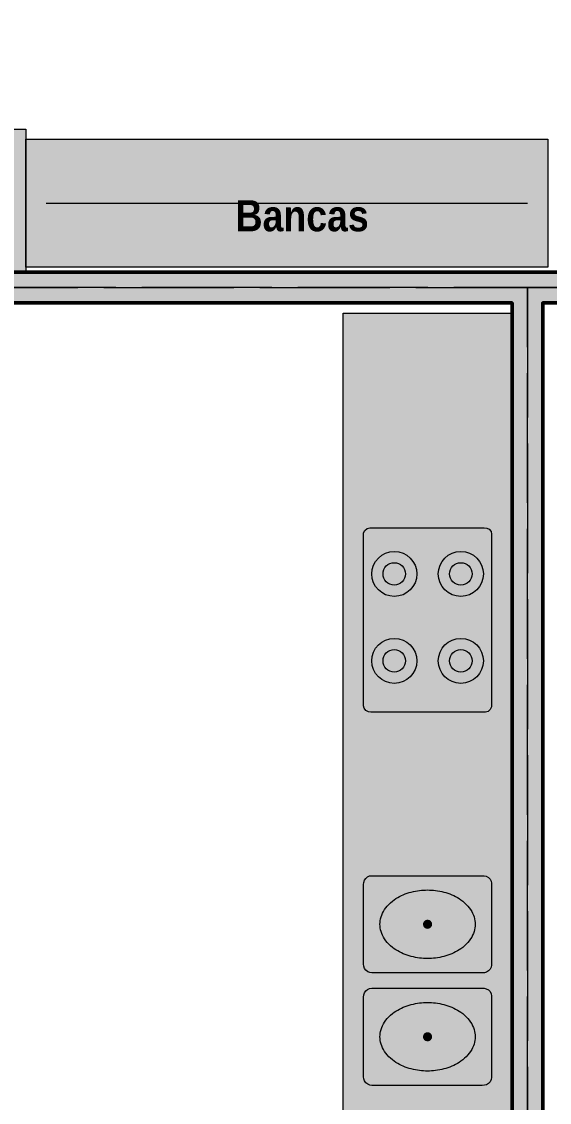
# Model space of a CAD drawing. Header units: metres. Extents: x 0 to 115, y 0 to 64.
# Drawn here: x 33.46 to 38.61, y 6.48 to 17.05 of the extents above; entities that cross this region are included whole.
import ezdxf

# ---------------------------------------------------------------- set-up
doc = ezdxf.new("R2010")
doc.units = ezdxf.units.M
doc.linetypes.add('DASHED', pattern=[1.524, 1.27, -0.254])
doc.layers.add('A-AREA', color=8, linetype='DASHED', lineweight=13, plot=False)
for name, color, linetype, lineweight in [('A-MOBILIARIO', 9, 'Continuous', 18), ('A-MOBILIARIO-RELLENO', 9, 'Continuous', 0), ('A-MURO', 7, 'Continuous', 50), ('G-TEXTO', 7, 'Continuous', 18)]:
    doc.layers.add(name, color=color, linetype=linetype, lineweight=lineweight)
doc.layers.add('A-MURO-RELLENO', color=8, linetype='Continuous', lineweight=0, true_color=0x8d949b)
doc.styles.add('PLANO_N', font='arialbd.ttf')

msp = doc.modelspace()

# ---------------------------------------------------------------- hatches: boundary and pattern name
at = {"layer": 'A-MOBILIARIO-RELLENO', "true_color": 0xdfe5ea}
h = msp.add_hatch(color=7, dxfattribs=at)
h.dxf.hatch_style = 1
h.paths.add_polyline_path([(31.8, 16), (33.5, 16), (33.5, 14.6), (31.8, 14.6)])
at = {"layer": 'A-MOBILIARIO-RELLENO', "true_color": 0xf3efe8}
h = msp.add_hatch(color=7, dxfattribs=at)
h.dxf.hatch_style = 1
h.paths.add_polyline_path([(33.5, 15.9), (38.6, 15.9), (38.6, 14.65), (33.5, 14.65)])
at = {"layer": 'A-MOBILIARIO-RELLENO', "true_color": 0xe9ecef}
h = msp.add_hatch(color=7, dxfattribs=at)
h.dxf.hatch_style = 1
h.paths.add_polyline_path([(36.6, 14.2), (38.25, 14.2), (38.25, 5.2), (36.6, 5.2)])
at = {"layer": 'A-MOBILIARIO-RELLENO', "true_color": 0xf7f8f9}
h = msp.add_hatch(color=7, dxfattribs=at)
h.dxf.hatch_style = 1
h.paths.add_polyline_path([(36.86, 12.1), (36.8848, 12.1), (36.9097, 12.1), (36.9345, 12.1), (36.9593, 12.1), (36.9842, 12.1), (37.009, 12.1), (37.0338, 12.1), (37.0586, 12.1), (37.0835, 12.1), (37.1083, 12.1), (37.1331, 12.1), (37.158, 12.1), (37.1828, 12.1), (37.2076, 12.1), (37.2325, 12.1), (37.2573, 12.1), (37.2821, 12.1), (37.307, 12.1), (37.3318, 12.1), (37.3566, 12.1), (37.3814, 12.1), (37.4063, 12.1), (37.4311, 12.1), (37.4559, 12.1), (37.4808, 12.1), (37.5056, 12.1), (37.5304, 12.1), (37.5553, 12.1), (37.5801, 12.1), (37.6049, 12.1), (37.6298, 12.1), (37.6546, 12.1), (37.6794, 12.1), (37.7043, 12.1), (37.7291, 12.1), (37.7539, 12.1), (37.7787, 12.1), (37.8036, 12.1), (37.8284, 12.1), (37.8532, 12.1), (37.8781, 12.1), (37.9029, 12.1), (37.9277, 12.1), (37.9526, 12.1), (37.9774, 12.1), (38.0026, 12.0987), (38.0278, 12.0866), (38.045, 12.0639), (38.05, 12.0381), (38.05, 12.0133), (38.05, 11.9885), (38.05, 11.9636), (38.05, 11.9388), (38.05, 11.914), (38.05, 11.8892), (38.05, 11.8643), (38.05, 11.8395), (38.05, 11.8147), (38.05, 11.7898), (38.05, 11.765), (38.05, 11.7402), (38.05, 11.7153), (38.05, 11.6905), (38.05, 11.6657), (38.05, 11.6408), (38.05, 11.616), (38.05, 11.5912), (38.05, 11.5664), (38.05, 11.5415), (38.05, 11.5167), (38.05, 11.4919), (38.05, 11.467), (38.05, 11.4422), (38.05, 11.4174), (38.05, 11.3925), (38.05, 11.3677), (38.05, 11.3429), (38.05, 11.318), (38.05, 11.2932), (38.05, 11.2684), (38.05, 11.2435), (38.05, 11.2187), (38.05, 11.1939), (38.05, 11.1691), (38.05, 11.1442), (38.05, 11.1194), (38.05, 11.0946), (38.05, 11.0697), (38.05, 11.0449), (38.05, 11.0201), (38.05, 10.9952), (38.05, 10.9704), (38.05, 10.9456), (38.05, 10.9208), (38.05, 10.8959), (38.05, 10.8711), (38.05, 10.8463), (38.05, 10.8214), (38.05, 10.7966), (38.05, 10.7718), (38.05, 10.7469), (38.05, 10.7221), (38.05, 10.6973), (38.05, 10.6724), (38.05, 10.6476), (38.05, 10.6228), (38.05, 10.5979), (38.05, 10.5731), (38.05, 10.5483), (38.05, 10.5235), (38.05, 10.4986), (38.05, 10.4738), (38.05, 10.449), (38.05, 10.4241), (38.05, 10.3993), (38.05, 10.3745), (38.049, 10.3493), (38.038, 10.324), (38.0158, 10.3058), (37.99, 10.3), (37.9652, 10.3), (37.9403, 10.3), (37.9155, 10.3), (37.8907, 10.3), (37.8658, 10.3), (37.841, 10.3), (37.8162, 10.3), (37.7914, 10.3), (37.7665, 10.3), (37.7417, 10.3), (37.7169, 10.3), (37.692, 10.3), (37.6672, 10.3), (37.6424, 10.3), (37.6175, 10.3), (37.5927, 10.3), (37.5679, 10.3), (37.543, 10.3), (37.5182, 10.3), (37.4934, 10.3), (37.4686, 10.3), (37.4437, 10.3), (37.4189, 10.3), (37.3941, 10.3), (37.3692, 10.3), (37.3444, 10.3), (37.3196, 10.3), (37.2947, 10.3), (37.2699, 10.3), (37.2451, 10.3), (37.2202, 10.3), (37.1954, 10.3), (37.1706, 10.3), (37.1457, 10.3), (37.1209, 10.3), (37.0961, 10.3), (37.0713, 10.3), (37.0464, 10.3), (37.0216, 10.3), (36.9968, 10.3), (36.9719, 10.3), (36.9471, 10.3), (36.9223, 10.3), (36.8974, 10.3), (36.8726, 10.3), (36.8474, 10.3013), (36.8222, 10.3134), (36.805, 10.3361), (36.8, 10.3619), (36.8, 10.3867), (36.8, 10.4115), (36.8, 10.4364), (36.8, 10.4612), (36.8, 10.486), (36.8, 10.5108), (36.8, 10.5357), (36.8, 10.5605), (36.8, 10.5853), (36.8, 10.6102), (36.8, 10.635), (36.8, 10.6598), (36.8, 10.6847), (36.8, 10.7095), (36.8, 10.7343), (36.8, 10.7592), (36.8, 10.784), (36.8, 10.8088), (36.8, 10.8336), (36.8, 10.8585), (36.8, 10.8833), (36.8, 10.9081), (36.8, 10.933), (36.8, 10.9578), (36.8, 10.9826), (36.8, 11.0075), (36.8, 11.0323), (36.8, 11.0571), (36.8, 11.082), (36.8, 11.1068), (36.8, 11.1316), (36.8, 11.1565), (36.8, 11.1813), (36.8, 11.2061), (36.8, 11.2309), (36.8, 11.2558), (36.8, 11.2806), (36.8, 11.3054), (36.8, 11.3303), (36.8, 11.3551), (36.8, 11.3799), (36.8, 11.4048), (36.8, 11.4296), (36.8, 11.4544), (36.8, 11.4792), (36.8, 11.5041), (36.8, 11.5289), (36.8, 11.5537), (36.8, 11.5786), (36.8, 11.6034), (36.8, 11.6282), (36.8, 11.6531), (36.8, 11.6779), (36.8, 11.7027), (36.8, 11.7276), (36.8, 11.7524), (36.8, 11.7772), (36.8, 11.8021), (36.8, 11.8269), (36.8, 11.8517), (36.8, 11.8765), (36.8, 11.9014), (36.8, 11.9262), (36.8, 11.951), (36.8, 11.9759), (36.8, 12.0007), (36.8, 12.0255), (36.801, 12.0507), (36.812, 12.076), (36.8342, 12.0942)])
at = {"layer": 'A-MOBILIARIO-RELLENO', "true_color": 0xf4f6f8}
h = msp.add_hatch(color=7, dxfattribs=at)
h.dxf.hatch_style = 1
h.paths.add_polyline_path([(36.88, 8.7), (36.9, 8.7), (36.9199, 8.7), (36.9399, 8.7), (36.9599, 8.7), (36.9798, 8.7), (36.9998, 8.7), (37.0198, 8.7), (37.0397, 8.7), (37.0597, 8.7), (37.0796, 8.7), (37.0996, 8.7), (37.1196, 8.7), (37.1395, 8.7), (37.1595, 8.7), (37.1795, 8.7), (37.1994, 8.7), (37.2194, 8.7), (37.2394, 8.7), (37.2593, 8.7), (37.2793, 8.7), (37.2993, 8.7), (37.3192, 8.7), (37.3392, 8.7), (37.3592, 8.7), (37.3791, 8.7), (37.3991, 8.7), (37.419, 8.7), (37.439, 8.7), (37.459, 8.7), (37.4789, 8.7), (37.4989, 8.7), (37.5189, 8.7), (37.5388, 8.7), (37.5588, 8.7), (37.5788, 8.7), (37.5987, 8.7), (37.6187, 8.7), (37.6387, 8.7), (37.6586, 8.7), (37.6786, 8.7), (37.6986, 8.7), (37.7185, 8.7), (37.7385, 8.7), (37.7584, 8.7), (37.7784, 8.7), (37.7984, 8.7), (37.8183, 8.7), (37.8383, 8.7), (37.8583, 8.7), (37.8782, 8.7), (37.8982, 8.7), (37.9182, 8.7), (37.9381, 8.7), (37.9581, 8.7), (37.9782, 8.6996), (37.9992, 8.6945), (38.019, 8.6832), (38.0352, 8.6664), (38.0456, 8.6462), (38.0498, 8.6253), (38.05, 8.6053), (38.05, 8.5853), (38.05, 8.5654), (38.05, 8.5454), (38.05, 8.5254), (38.05, 8.5055), (38.05, 8.4855), (38.05, 8.4655), (38.05, 8.4456), (38.05, 8.4256), (38.05, 8.4056), (38.05, 8.3857), (38.05, 8.3657), (38.05, 8.3458), (38.05, 8.3258), (38.05, 8.3058), (38.05, 8.2859), (38.05, 8.2659), (38.05, 8.2459), (38.05, 8.226), (38.05, 8.206), (38.05, 8.186), (38.05, 8.1661), (38.05, 8.1461), (38.05, 8.1261), (38.05, 8.1062), (38.05, 8.0862), (38.05, 8.0662), (38.05, 8.0463), (38.05, 8.0263), (38.05, 8.0064), (38.05, 7.9864), (38.05, 7.9664), (38.05, 7.9465), (38.05, 7.9265), (38.05, 7.9065), (38.05, 7.8866), (38.05, 7.8666), (38.05, 7.8466), (38.0499, 7.8266), (38.0462, 7.8058), (38.0364, 7.7854), (38.0208, 7.7682), (38.0012, 7.7563), (37.9802, 7.7507), (37.96, 7.75), (37.9401, 7.75), (37.9201, 7.75), (37.9001, 7.75), (37.8802, 7.75), (37.8602, 7.75), (37.8402, 7.75), (37.8203, 7.75), (37.8003, 7.75), (37.7803, 7.75), (37.7604, 7.75), (37.7404, 7.75), (37.7204, 7.75), (37.7005, 7.75), (37.6805, 7.75), (37.6605, 7.75), (37.6406, 7.75), (37.6206, 7.75), (37.6007, 7.75), (37.5807, 7.75), (37.5607, 7.75), (37.5408, 7.75), (37.5208, 7.75), (37.5008, 7.75), (37.4809, 7.75), (37.4609, 7.75), (37.4409, 7.75), (37.421, 7.75), (37.401, 7.75), (37.381, 7.75), (37.3611, 7.75), (37.3411, 7.75), (37.3211, 7.75), (37.3012, 7.75), (37.2812, 7.75), (37.2613, 7.75), (37.2413, 7.75), (37.2213, 7.75), (37.2014, 7.75), (37.1814, 7.75), (37.1614, 7.75), (37.1415, 7.75), (37.1215, 7.75), (37.1015, 7.75), (37.0816, 7.75), (37.0616, 7.75), (37.0416, 7.75), (37.0217, 7.75), (37.0017, 7.75), (36.9817, 7.75), (36.9618, 7.75), (36.9418, 7.75), (36.9219, 7.75), (36.9019, 7.75), (36.8819, 7.75), (36.8613, 7.7522), (36.8406, 7.7604), (36.8223, 7.7746), (36.8089, 7.7934), (36.8016, 7.8143), (36.8, 7.8347), (36.8, 7.8547), (36.8, 7.8747), (36.8, 7.8946), (36.8, 7.9146), (36.8, 7.9345), (36.8, 7.9545), (36.8, 7.9745), (36.8, 7.9944), (36.8, 8.0144), (36.8, 8.0344), (36.8, 8.0543), (36.8, 8.0743), (36.8, 8.0943), (36.8, 8.1142), (36.8, 8.1342), (36.8, 8.1542), (36.8, 8.1741), (36.8, 8.1941), (36.8, 8.2141), (36.8, 8.234), (36.8, 8.254), (36.8, 8.274), (36.8, 8.2939), (36.8, 8.3139), (36.8, 8.3338), (36.8, 8.3538), (36.8, 8.3738), (36.8, 8.3937), (36.8, 8.4137), (36.8, 8.4337), (36.8, 8.4536), (36.8, 8.4736), (36.8, 8.4936), (36.8, 8.5135), (36.8, 8.5335), (36.8, 8.5535), (36.8, 8.5734), (36.8, 8.5934), (36.8, 8.6133), (36.8012, 8.6337), (36.8079, 8.6546), (36.8207, 8.6737), (36.8387, 8.6885), (36.8593, 8.6973)])
at = {"layer": 'A-MOBILIARIO-RELLENO', "true_color": 0xe7ebef}
h = msp.add_hatch(color=7, dxfattribs=at)
h.dxf.hatch_style = 1
h.paths.add_polyline_path([(37.89, 8.225), (37.8894, 8.2076), (37.8874, 8.1899), (37.8841, 8.1719), (37.8794, 8.1538), (37.8731, 8.1356), (37.8654, 8.1174), (37.8561, 8.0994), (37.8452, 8.0815), (37.8328, 8.064), (37.8188, 8.0468), (37.8033, 8.0302), (37.7864, 8.0142), (37.7682, 7.999), (37.7497, 7.9852), (37.7334, 7.9743), (37.7164, 7.9639), (37.6987, 7.9542), (37.6805, 7.9451), (37.6618, 7.9367), (37.6427, 7.929), (37.6233, 7.922), (37.6035, 7.9157), (37.5836, 7.9101), (37.5636, 7.9052), (37.5435, 7.9011), (37.5234, 7.8976), (37.5033, 7.8948), (37.4834, 7.8927), (37.4637, 7.8912), (37.4442, 7.8903), (37.425, 7.89), (37.4058, 7.8903), (37.3863, 7.8912), (37.3666, 7.8927), (37.3467, 7.8948), (37.3266, 7.8976), (37.3065, 7.9011), (37.2864, 7.9052), (37.2664, 7.9101), (37.2465, 7.9157), (37.2267, 7.922), (37.2073, 7.929), (37.1882, 7.9367), (37.1695, 7.9451), (37.1513, 7.9542), (37.1336, 7.9639), (37.1166, 7.9743), (37.1003, 7.9852), (37.0818, 7.999), (37.0636, 8.0142), (37.0467, 8.0302), (37.0312, 8.0468), (37.0172, 8.064), (37.0048, 8.0815), (36.9939, 8.0994), (36.9846, 8.1174), (36.9769, 8.1356), (36.9706, 8.1538), (36.9659, 8.1719), (36.9626, 8.1899), (36.9606, 8.2076), (36.96, 8.225), (36.9606, 8.2424), (36.9626, 8.2601), (36.9659, 8.2781), (36.9706, 8.2962), (36.9769, 8.3144), (36.9846, 8.3326), (36.9939, 8.3506), (37.0048, 8.3685), (37.0172, 8.386), (37.0312, 8.4032), (37.0467, 8.4198), (37.0636, 8.4358), (37.0818, 8.451), (37.1003, 8.4648), (37.1166, 8.4757), (37.1337, 8.4861), (37.1513, 8.4958), (37.1695, 8.5049), (37.1882, 8.5133), (37.2073, 8.521), (37.2267, 8.528), (37.2465, 8.5343), (37.2664, 8.5399), (37.2864, 8.5448), (37.3065, 8.5489), (37.3266, 8.5524), (37.3467, 8.5552), (37.3666, 8.5573), (37.3863, 8.5588), (37.4058, 8.5597), (37.425, 8.56), (37.4442, 8.5597), (37.4637, 8.5588), (37.4834, 8.5573), (37.5033, 8.5552), (37.5234, 8.5524), (37.5435, 8.5489), (37.5636, 8.5448), (37.5836, 8.5399), (37.6035, 8.5343), (37.6233, 8.528), (37.6427, 8.521), (37.6618, 8.5133), (37.6805, 8.5049), (37.6987, 8.4958), (37.7164, 8.4861), (37.7334, 8.4757), (37.7497, 8.4648), (37.7682, 8.451), (37.7864, 8.4358), (37.8033, 8.4198), (37.8188, 8.4032), (37.8328, 8.386), (37.8452, 8.3685), (37.8561, 8.3506), (37.8654, 8.3326), (37.8731, 8.3144), (37.8794, 8.2962), (37.8841, 8.2781), (37.8874, 8.2601), (37.8894, 8.2424)])
at = {"layer": 'A-MOBILIARIO-RELLENO', "true_color": 0x6b7682}
h = msp.add_hatch(color=7, dxfattribs=at)
h.dxf.hatch_style = 1
edge = h.paths.add_edge_path()
edge.add_arc((37.425, 8.225), 0.045, 0, 360)
at = {"layer": 'A-MOBILIARIO-RELLENO', "true_color": 0xf4f6f8}
h = msp.add_hatch(color=7, dxfattribs=at)
h.dxf.hatch_style = 1
h.paths.add_polyline_path([(36.88, 7.6), (36.9, 7.6), (36.9199, 7.6), (36.9399, 7.6), (36.9599, 7.6), (36.9798, 7.6), (36.9998, 7.6), (37.0198, 7.6), (37.0397, 7.6), (37.0597, 7.6), (37.0796, 7.6), (37.0996, 7.6), (37.1196, 7.6), (37.1395, 7.6), (37.1595, 7.6), (37.1795, 7.6), (37.1994, 7.6), (37.2194, 7.6), (37.2394, 7.6), (37.2593, 7.6), (37.2793, 7.6), (37.2993, 7.6), (37.3192, 7.6), (37.3392, 7.6), (37.3592, 7.6), (37.3791, 7.6), (37.3991, 7.6), (37.419, 7.6), (37.439, 7.6), (37.459, 7.6), (37.4789, 7.6), (37.4989, 7.6), (37.5189, 7.6), (37.5388, 7.6), (37.5588, 7.6), (37.5788, 7.6), (37.5987, 7.6), (37.6187, 7.6), (37.6387, 7.6), (37.6586, 7.6), (37.6786, 7.6), (37.6986, 7.6), (37.7185, 7.6), (37.7385, 7.6), (37.7584, 7.6), (37.7784, 7.6), (37.7984, 7.6), (37.8183, 7.6), (37.8383, 7.6), (37.8583, 7.6), (37.8782, 7.6), (37.8982, 7.6), (37.9182, 7.6), (37.9381, 7.6), (37.9581, 7.6), (37.9782, 7.5996), (37.9992, 7.5945), (38.019, 7.5832), (38.0352, 7.5664), (38.0456, 7.5462), (38.0498, 7.5253), (38.05, 7.5053), (38.05, 7.4853), (38.05, 7.4654), (38.05, 7.4454), (38.05, 7.4254), (38.05, 7.4055), (38.05, 7.3855), (38.05, 7.3655), (38.05, 7.3456), (38.05, 7.3256), (38.05, 7.3056), (38.05, 7.2857), (38.05, 7.2657), (38.05, 7.2458), (38.05, 7.2258), (38.05, 7.2058), (38.05, 7.1859), (38.05, 7.1659), (38.05, 7.1459), (38.05, 7.126), (38.05, 7.106), (38.05, 7.086), (38.05, 7.0661), (38.05, 7.0461), (38.05, 7.0261), (38.05, 7.0062), (38.05, 6.9862), (38.05, 6.9662), (38.05, 6.9463), (38.05, 6.9263), (38.05, 6.9064), (38.05, 6.8864), (38.05, 6.8664), (38.05, 6.8465), (38.05, 6.8265), (38.05, 6.8065), (38.05, 6.7866), (38.05, 6.7666), (38.05, 6.7466), (38.0499, 6.7266), (38.0462, 6.7058), (38.0364, 6.6854), (38.0208, 6.6682), (38.0012, 6.6563), (37.9802, 6.6507), (37.96, 6.65), (37.9401, 6.65), (37.9201, 6.65), (37.9001, 6.65), (37.8802, 6.65), (37.8602, 6.65), (37.8402, 6.65), (37.8203, 6.65), (37.8003, 6.65), (37.7803, 6.65), (37.7604, 6.65), (37.7404, 6.65), (37.7204, 6.65), (37.7005, 6.65), (37.6805, 6.65), (37.6605, 6.65), (37.6406, 6.65), (37.6206, 6.65), (37.6007, 6.65), (37.5807, 6.65), (37.5607, 6.65), (37.5408, 6.65), (37.5208, 6.65), (37.5008, 6.65), (37.4809, 6.65), (37.4609, 6.65), (37.4409, 6.65), (37.421, 6.65), (37.401, 6.65), (37.381, 6.65), (37.3611, 6.65), (37.3411, 6.65), (37.3211, 6.65), (37.3012, 6.65), (37.2812, 6.65), (37.2613, 6.65), (37.2413, 6.65), (37.2213, 6.65), (37.2014, 6.65), (37.1814, 6.65), (37.1614, 6.65), (37.1415, 6.65), (37.1215, 6.65), (37.1015, 6.65), (37.0816, 6.65), (37.0616, 6.65), (37.0416, 6.65), (37.0217, 6.65), (37.0017, 6.65), (36.9817, 6.65), (36.9618, 6.65), (36.9418, 6.65), (36.9219, 6.65), (36.9019, 6.65), (36.8819, 6.65), (36.8613, 6.6522), (36.8406, 6.6604), (36.8223, 6.6746), (36.8089, 6.6934), (36.8016, 6.7143), (36.8, 6.7347), (36.8, 6.7547), (36.8, 6.7747), (36.8, 6.7946), (36.8, 6.8146), (36.8, 6.8345), (36.8, 6.8545), (36.8, 6.8745), (36.8, 6.8944), (36.8, 6.9144), (36.8, 6.9344), (36.8, 6.9543), (36.8, 6.9743), (36.8, 6.9943), (36.8, 7.0142), (36.8, 7.0342), (36.8, 7.0542), (36.8, 7.0741), (36.8, 7.0941), (36.8, 7.1141), (36.8, 7.134), (36.8, 7.154), (36.8, 7.174), (36.8, 7.1939), (36.8, 7.2139), (36.8, 7.2338), (36.8, 7.2538), (36.8, 7.2738), (36.8, 7.2937), (36.8, 7.3137), (36.8, 7.3337), (36.8, 7.3536), (36.8, 7.3736), (36.8, 7.3936), (36.8, 7.4135), (36.8, 7.4335), (36.8, 7.4535), (36.8, 7.4734), (36.8, 7.4934), (36.8, 7.5133), (36.8012, 7.5337), (36.8079, 7.5546), (36.8207, 7.5737), (36.8387, 7.5885), (36.8593, 7.5973)])
at = {"layer": 'A-MOBILIARIO-RELLENO', "true_color": 0xe7ebef}
h = msp.add_hatch(color=7, dxfattribs=at)
h.dxf.hatch_style = 1
h.paths.add_polyline_path([(37.89, 7.125), (37.8894, 7.1076), (37.8874, 7.0899), (37.8841, 7.0719), (37.8794, 7.0538), (37.8731, 7.0356), (37.8654, 7.0174), (37.8561, 6.9994), (37.8452, 6.9815), (37.8328, 6.964), (37.8188, 6.9468), (37.8033, 6.9302), (37.7864, 6.9142), (37.7682, 6.899), (37.7497, 6.8852), (37.7334, 6.8743), (37.7163, 6.8639), (37.6987, 6.8542), (37.6805, 6.8451), (37.6618, 6.8367), (37.6427, 6.829), (37.6233, 6.822), (37.6035, 6.8157), (37.5836, 6.8101), (37.5636, 6.8052), (37.5435, 6.801), (37.5234, 6.7976), (37.5033, 6.7948), (37.4834, 6.7927), (37.4637, 6.7912), (37.4442, 6.7903), (37.425, 6.79), (37.4058, 6.7903), (37.3863, 6.7912), (37.3666, 6.7927), (37.3467, 6.7948), (37.3266, 6.7976), (37.3065, 6.8011), (37.2864, 6.8052), (37.2664, 6.8101), (37.2465, 6.8157), (37.2267, 6.822), (37.2073, 6.829), (37.1882, 6.8367), (37.1695, 6.8451), (37.1513, 6.8542), (37.1337, 6.8639), (37.1166, 6.8743), (37.1003, 6.8852), (37.0818, 6.899), (37.0636, 6.9142), (37.0467, 6.9302), (37.0312, 6.9468), (37.0172, 6.964), (37.0048, 6.9815), (36.9939, 6.9994), (36.9846, 7.0174), (36.9769, 7.0356), (36.9706, 7.0538), (36.9659, 7.0719), (36.9626, 7.0899), (36.9606, 7.1076), (36.96, 7.125), (36.9606, 7.1424), (36.9626, 7.1601), (36.9659, 7.1781), (36.9706, 7.1962), (36.9769, 7.2144), (36.9846, 7.2326), (36.9939, 7.2506), (37.0048, 7.2685), (37.0172, 7.286), (37.0312, 7.3032), (37.0467, 7.3198), (37.0636, 7.3358), (37.0818, 7.351), (37.1003, 7.3648), (37.1166, 7.3757), (37.1337, 7.3861), (37.1513, 7.3958), (37.1695, 7.4049), (37.1882, 7.4133), (37.2073, 7.421), (37.2267, 7.428), (37.2465, 7.4343), (37.2664, 7.4399), (37.2864, 7.4448), (37.3065, 7.4489), (37.3266, 7.4524), (37.3467, 7.4552), (37.3666, 7.4573), (37.3863, 7.4588), (37.4058, 7.4597), (37.425, 7.46), (37.4442, 7.4597), (37.4637, 7.4588), (37.4834, 7.4573), (37.5033, 7.4552), (37.5234, 7.4524), (37.5435, 7.4489), (37.5636, 7.4448), (37.5836, 7.4399), (37.6035, 7.4343), (37.6233, 7.428), (37.6427, 7.421), (37.6618, 7.4133), (37.6805, 7.4049), (37.6987, 7.3958), (37.7163, 7.3861), (37.7334, 7.3757), (37.7497, 7.3648), (37.7682, 7.351), (37.7864, 7.3358), (37.8033, 7.3198), (37.8188, 7.3032), (37.8328, 7.286), (37.8452, 7.2685), (37.8561, 7.2506), (37.8654, 7.2326), (37.8731, 7.2144), (37.8794, 7.1962), (37.8841, 7.1781), (37.8874, 7.1601), (37.8894, 7.1424)])
at = {"layer": 'A-MOBILIARIO-RELLENO', "true_color": 0x6b7682}
h = msp.add_hatch(color=7, dxfattribs=at)
h.dxf.hatch_style = 1
edge = h.paths.add_edge_path()
edge.add_arc((37.425, 7.125), 0.045, 0, 360)
at = {"layer": 'A-MURO-RELLENO', "true_color": 0x8d949b}
h = msp.add_hatch(color=8, dxfattribs=at)
h.dxf.hatch_style = 1
h.paths.add_polyline_path([(33.2, 2.99), (54.71, 2.99), (54.71, 14.19), (75.8, 14.19), (75.8, 14.61), (70.25, 14.61), (70.25, 14.75), (69.95, 14.75), (69.95, 14.61), (54.71, 14.61), (54.71, 14.66), (54.29, 14.66), (54.29, 14.6), (42.15, 14.6), (42.15, 14.9), (41.85, 14.9), (41.85, 14.6), (41.2, 14.6), (41.2, 14.3), (54.29, 14.3), (54.29, 3.41), (38.55, 3.41), (38.55, 14.3), (38.8, 14.3), (38.8, 14.6), (28.25, 14.6), (28.25, 16.6), (27.95, 16.6), (27.95, 14.6), (20.4, 14.6), (20.4, 14.3), (38.25, 14.3), (38.25, 3.41), (33.2, 3.41)])

# ---------------------------------------------------------------- linework, layer by layer
at = {"layer": 'A-AREA'}
for points in [[(28.1, 19.9), (42, 19.9), (42, 14.45), (28.1, 14.45)], [(17.5, 14.45), (38.4, 14.45), (38.4, 3.2), (17.5, 3.2)], [(38.4, 14.45), (54.5, 14.45), (54.5, 3.2), (38.4, 3.2)]]:
    msp.add_lwpolyline(points, close=True, dxfattribs=at)
at = {"layer": 'A-MOBILIARIO'}
for points in [[(31.8, 16), (33.5, 16), (33.5, 14.6), (31.8, 14.6)], [(33.5, 15.9), (38.6, 15.9), (38.6, 14.65), (33.5, 14.65)], [(36.6, 14.2), (38.25, 14.2), (38.25, 5.2), (36.6, 5.2)], [(36.86, 12.1), (36.8848, 12.1), (36.9097, 12.1), (36.9345, 12.1), (36.9593, 12.1), (36.9842, 12.1), (37.009, 12.1), (37.0338, 12.1), (37.0586, 12.1), (37.0835, 12.1), (37.1083, 12.1), (37.1331, 12.1), (37.158, 12.1), (37.1828, 12.1), (37.2076, 12.1), (37.2325, 12.1), (37.2573, 12.1), (37.2821, 12.1), (37.307, 12.1), (37.3318, 12.1), (37.3566, 12.1), (37.3814, 12.1), (37.4063, 12.1), (37.4311, 12.1), (37.4559, 12.1), (37.4808, 12.1), (37.5056, 12.1), (37.5304, 12.1), (37.5553, 12.1), (37.5801, 12.1), (37.6049, 12.1), (37.6298, 12.1), (37.6546, 12.1), (37.6794, 12.1), (37.7043, 12.1), (37.7291, 12.1), (37.7539, 12.1), (37.7787, 12.1), (37.8036, 12.1), (37.8284, 12.1), (37.8532, 12.1), (37.8781, 12.1), (37.9029, 12.1), (37.9277, 12.1), (37.9526, 12.1), (37.9774, 12.1), (38.0026, 12.0987), (38.0278, 12.0866), (38.045, 12.0639), (38.05, 12.0381), (38.05, 12.0133), (38.05, 11.9885), (38.05, 11.9636), (38.05, 11.9388), (38.05, 11.914), (38.05, 11.8892), (38.05, 11.8643), (38.05, 11.8395), (38.05, 11.8147), (38.05, 11.7898), (38.05, 11.765), (38.05, 11.7402), (38.05, 11.7153), (38.05, 11.6905), (38.05, 11.6657), (38.05, 11.6408), (38.05, 11.616), (38.05, 11.5912), (38.05, 11.5664), (38.05, 11.5415), (38.05, 11.5167), (38.05, 11.4919), (38.05, 11.467), (38.05, 11.4422), (38.05, 11.4174), (38.05, 11.3925), (38.05, 11.3677), (38.05, 11.3429), (38.05, 11.318), (38.05, 11.2932), (38.05, 11.2684), (38.05, 11.2435), (38.05, 11.2187), (38.05, 11.1939), (38.05, 11.1691), (38.05, 11.1442), (38.05, 11.1194), (38.05, 11.0946), (38.05, 11.0697), (38.05, 11.0449), (38.05, 11.0201), (38.05, 10.9952), (38.05, 10.9704), (38.05, 10.9456), (38.05, 10.9208), (38.05, 10.8959), (38.05, 10.8711), (38.05, 10.8463), (38.05, 10.8214), (38.05, 10.7966), (38.05, 10.7718), (38.05, 10.7469), (38.05, 10.7221), (38.05, 10.6973), (38.05, 10.6724), (38.05, 10.6476), (38.05, 10.6228), (38.05, 10.5979), (38.05, 10.5731), (38.05, 10.5483), (38.05, 10.5235), (38.05, 10.4986), (38.05, 10.4738), (38.05, 10.449), (38.05, 10.4241), (38.05, 10.3993), (38.05, 10.3745), (38.049, 10.3493), (38.038, 10.324), (38.0158, 10.3058), (37.99, 10.3), (37.9652, 10.3), (37.9403, 10.3), (37.9155, 10.3), (37.8907, 10.3), (37.8658, 10.3), (37.841, 10.3), (37.8162, 10.3), (37.7914, 10.3), (37.7665, 10.3), (37.7417, 10.3), (37.7169, 10.3), (37.692, 10.3), (37.6672, 10.3), (37.6424, 10.3), (37.6175, 10.3), (37.5927, 10.3), (37.5679, 10.3), (37.543, 10.3), (37.5182, 10.3), (37.4934, 10.3), (37.4686, 10.3), (37.4437, 10.3), (37.4189, 10.3), (37.3941, 10.3), (37.3692, 10.3), (37.3444, 10.3), (37.3196, 10.3), (37.2947, 10.3), (37.2699, 10.3), (37.2451, 10.3), (37.2202, 10.3), (37.1954, 10.3), (37.1706, 10.3), (37.1457, 10.3), (37.1209, 10.3), (37.0961, 10.3), (37.0713, 10.3), (37.0464, 10.3), (37.0216, 10.3), (36.9968, 10.3), (36.9719, 10.3), (36.9471, 10.3), (36.9223, 10.3), (36.8974, 10.3), (36.8726, 10.3), (36.8474, 10.3013), (36.8222, 10.3134), (36.805, 10.3361), (36.8, 10.3619), (36.8, 10.3867), (36.8, 10.4115), (36.8, 10.4364), (36.8, 10.4612), (36.8, 10.486), (36.8, 10.5108), (36.8, 10.5357), (36.8, 10.5605), (36.8, 10.5853), (36.8, 10.6102), (36.8, 10.635), (36.8, 10.6598), (36.8, 10.6847), (36.8, 10.7095), (36.8, 10.7343), (36.8, 10.7592), (36.8, 10.784), (36.8, 10.8088), (36.8, 10.8336), (36.8, 10.8585), (36.8, 10.8833), (36.8, 10.9081), (36.8, 10.933), (36.8, 10.9578), (36.8, 10.9826), (36.8, 11.0075), (36.8, 11.0323), (36.8, 11.0571), (36.8, 11.082), (36.8, 11.1068), (36.8, 11.1316), (36.8, 11.1565), (36.8, 11.1813), (36.8, 11.2061), (36.8, 11.2309), (36.8, 11.2558), (36.8, 11.2806), (36.8, 11.3054), (36.8, 11.3303), (36.8, 11.3551), (36.8, 11.3799), (36.8, 11.4048), (36.8, 11.4296), (36.8, 11.4544), (36.8, 11.4792), (36.8, 11.5041), (36.8, 11.5289), (36.8, 11.5537), (36.8, 11.5786), (36.8, 11.6034), (36.8, 11.6282), (36.8, 11.6531), (36.8, 11.6779), (36.8, 11.7027), (36.8, 11.7276), (36.8, 11.7524), (36.8, 11.7772), (36.8, 11.8021), (36.8, 11.8269), (36.8, 11.8517), (36.8, 11.8765), (36.8, 11.9014), (36.8, 11.9262), (36.8, 11.951), (36.8, 11.9759), (36.8, 12.0007), (36.8, 12.0255), (36.801, 12.0507), (36.812, 12.076), (36.8342, 12.0942)], [(36.88, 8.7), (36.9, 8.7), (36.9199, 8.7), (36.9399, 8.7), (36.9599, 8.7), (36.9798, 8.7), (36.9998, 8.7), (37.0198, 8.7), (37.0397, 8.7), (37.0597, 8.7), (37.0796, 8.7), (37.0996, 8.7), (37.1196, 8.7), (37.1395, 8.7), (37.1595, 8.7), (37.1795, 8.7), (37.1994, 8.7), (37.2194, 8.7), (37.2394, 8.7), (37.2593, 8.7), (37.2793, 8.7), (37.2993, 8.7), (37.3192, 8.7), (37.3392, 8.7), (37.3592, 8.7), (37.3791, 8.7), (37.3991, 8.7), (37.419, 8.7), (37.439, 8.7), (37.459, 8.7), (37.4789, 8.7), (37.4989, 8.7), (37.5189, 8.7), (37.5388, 8.7), (37.5588, 8.7), (37.5788, 8.7), (37.5987, 8.7), (37.6187, 8.7), (37.6387, 8.7), (37.6586, 8.7), (37.6786, 8.7), (37.6986, 8.7), (37.7185, 8.7), (37.7385, 8.7), (37.7584, 8.7), (37.7784, 8.7), (37.7984, 8.7), (37.8183, 8.7), (37.8383, 8.7), (37.8583, 8.7), (37.8782, 8.7), (37.8982, 8.7), (37.9182, 8.7), (37.9381, 8.7), (37.9581, 8.7), (37.9782, 8.6996), (37.9992, 8.6945), (38.019, 8.6832), (38.0352, 8.6664), (38.0456, 8.6462), (38.0498, 8.6253), (38.05, 8.6053), (38.05, 8.5853), (38.05, 8.5654), (38.05, 8.5454), (38.05, 8.5254), (38.05, 8.5055), (38.05, 8.4855), (38.05, 8.4655), (38.05, 8.4456), (38.05, 8.4256), (38.05, 8.4056), (38.05, 8.3857), (38.05, 8.3657), (38.05, 8.3458), (38.05, 8.3258), (38.05, 8.3058), (38.05, 8.2859), (38.05, 8.2659), (38.05, 8.2459), (38.05, 8.226), (38.05, 8.206), (38.05, 8.186), (38.05, 8.1661), (38.05, 8.1461), (38.05, 8.1261), (38.05, 8.1062), (38.05, 8.0862), (38.05, 8.0662), (38.05, 8.0463), (38.05, 8.0263), (38.05, 8.0064), (38.05, 7.9864), (38.05, 7.9664), (38.05, 7.9465), (38.05, 7.9265), (38.05, 7.9065), (38.05, 7.8866), (38.05, 7.8666), (38.05, 7.8466), (38.0499, 7.8266), (38.0462, 7.8058), (38.0364, 7.7854), (38.0208, 7.7682), (38.0012, 7.7563), (37.9802, 7.7507), (37.96, 7.75), (37.9401, 7.75), (37.9201, 7.75), (37.9001, 7.75), (37.8802, 7.75), (37.8602, 7.75), (37.8402, 7.75), (37.8203, 7.75), (37.8003, 7.75), (37.7803, 7.75), (37.7604, 7.75), (37.7404, 7.75), (37.7204, 7.75), (37.7005, 7.75), (37.6805, 7.75), (37.6605, 7.75), (37.6406, 7.75), (37.6206, 7.75), (37.6007, 7.75), (37.5807, 7.75), (37.5607, 7.75), (37.5408, 7.75), (37.5208, 7.75), (37.5008, 7.75), (37.4809, 7.75), (37.4609, 7.75), (37.4409, 7.75), (37.421, 7.75), (37.401, 7.75), (37.381, 7.75), (37.3611, 7.75), (37.3411, 7.75), (37.3211, 7.75), (37.3012, 7.75), (37.2812, 7.75), (37.2613, 7.75), (37.2413, 7.75), (37.2213, 7.75), (37.2014, 7.75), (37.1814, 7.75), (37.1614, 7.75), (37.1415, 7.75), (37.1215, 7.75), (37.1015, 7.75), (37.0816, 7.75), (37.0616, 7.75), (37.0416, 7.75), (37.0217, 7.75), (37.0017, 7.75), (36.9817, 7.75), (36.9618, 7.75), (36.9418, 7.75), (36.9219, 7.75), (36.9019, 7.75), (36.8819, 7.75), (36.8613, 7.7522), (36.8406, 7.7604), (36.8223, 7.7746), (36.8089, 7.7934), (36.8016, 7.8143), (36.8, 7.8347), (36.8, 7.8547), (36.8, 7.8747), (36.8, 7.8946), (36.8, 7.9146), (36.8, 7.9345), (36.8, 7.9545), (36.8, 7.9745), (36.8, 7.9944), (36.8, 8.0144), (36.8, 8.0344), (36.8, 8.0543), (36.8, 8.0743), (36.8, 8.0943), (36.8, 8.1142), (36.8, 8.1342), (36.8, 8.1542), (36.8, 8.1741), (36.8, 8.1941), (36.8, 8.2141), (36.8, 8.234), (36.8, 8.254), (36.8, 8.274), (36.8, 8.2939), (36.8, 8.3139), (36.8, 8.3338), (36.8, 8.3538), (36.8, 8.3738), (36.8, 8.3937), (36.8, 8.4137), (36.8, 8.4337), (36.8, 8.4536), (36.8, 8.4736), (36.8, 8.4936), (36.8, 8.5135), (36.8, 8.5335), (36.8, 8.5535), (36.8, 8.5734), (36.8, 8.5934), (36.8, 8.6133), (36.8012, 8.6337), (36.8079, 8.6546), (36.8207, 8.6737), (36.8387, 8.6885), (36.8593, 8.6973)], [(37.89, 8.225), (37.8894, 8.2076), (37.8874, 8.1899), (37.8841, 8.1719), (37.8794, 8.1538), (37.8731, 8.1356), (37.8654, 8.1174), (37.8561, 8.0994), (37.8452, 8.0815), (37.8328, 8.064), (37.8188, 8.0468), (37.8033, 8.0302), (37.7864, 8.0142), (37.7682, 7.999), (37.7497, 7.9852), (37.7334, 7.9743), (37.7164, 7.9639), (37.6987, 7.9542), (37.6805, 7.9451), (37.6618, 7.9367), (37.6427, 7.929), (37.6233, 7.922), (37.6035, 7.9157), (37.5836, 7.9101), (37.5636, 7.9052), (37.5435, 7.9011), (37.5234, 7.8976), (37.5033, 7.8948), (37.4834, 7.8927), (37.4637, 7.8912), (37.4442, 7.8903), (37.425, 7.89), (37.4058, 7.8903), (37.3863, 7.8912), (37.3666, 7.8927), (37.3467, 7.8948), (37.3266, 7.8976), (37.3065, 7.9011), (37.2864, 7.9052), (37.2664, 7.9101), (37.2465, 7.9157), (37.2267, 7.922), (37.2073, 7.929), (37.1882, 7.9367), (37.1695, 7.9451), (37.1513, 7.9542), (37.1336, 7.9639), (37.1166, 7.9743), (37.1003, 7.9852), (37.0818, 7.999), (37.0636, 8.0142), (37.0467, 8.0302), (37.0312, 8.0468), (37.0172, 8.064), (37.0048, 8.0815), (36.9939, 8.0994), (36.9846, 8.1174), (36.9769, 8.1356), (36.9706, 8.1538), (36.9659, 8.1719), (36.9626, 8.1899), (36.9606, 8.2076), (36.96, 8.225), (36.9606, 8.2424), (36.9626, 8.2601), (36.9659, 8.2781), (36.9706, 8.2962), (36.9769, 8.3144), (36.9846, 8.3326), (36.9939, 8.3506), (37.0048, 8.3685), (37.0172, 8.386), (37.0312, 8.4032), (37.0467, 8.4198), (37.0636, 8.4358), (37.0818, 8.451), (37.1003, 8.4648), (37.1166, 8.4757), (37.1337, 8.4861), (37.1513, 8.4958), (37.1695, 8.5049), (37.1882, 8.5133), (37.2073, 8.521), (37.2267, 8.528), (37.2465, 8.5343), (37.2664, 8.5399), (37.2864, 8.5448), (37.3065, 8.5489), (37.3266, 8.5524), (37.3467, 8.5552), (37.3666, 8.5573), (37.3863, 8.5588), (37.4058, 8.5597), (37.425, 8.56), (37.4442, 8.5597), (37.4637, 8.5588), (37.4834, 8.5573), (37.5033, 8.5552), (37.5234, 8.5524), (37.5435, 8.5489), (37.5636, 8.5448), (37.5836, 8.5399), (37.6035, 8.5343), (37.6233, 8.528), (37.6427, 8.521), (37.6618, 8.5133), (37.6805, 8.5049), (37.6987, 8.4958), (37.7164, 8.4861), (37.7334, 8.4757), (37.7497, 8.4648), (37.7682, 8.451), (37.7864, 8.4358), (37.8033, 8.4198), (37.8188, 8.4032), (37.8328, 8.386), (37.8452, 8.3685), (37.8561, 8.3506), (37.8654, 8.3326), (37.8731, 8.3144), (37.8794, 8.2962), (37.8841, 8.2781), (37.8874, 8.2601), (37.8894, 8.2424)], [(36.88, 7.6), (36.9, 7.6), (36.9199, 7.6), (36.9399, 7.6), (36.9599, 7.6), (36.9798, 7.6), (36.9998, 7.6), (37.0198, 7.6), (37.0397, 7.6), (37.0597, 7.6), (37.0796, 7.6), (37.0996, 7.6), (37.1196, 7.6), (37.1395, 7.6), (37.1595, 7.6), (37.1795, 7.6), (37.1994, 7.6), (37.2194, 7.6), (37.2394, 7.6), (37.2593, 7.6), (37.2793, 7.6), (37.2993, 7.6), (37.3192, 7.6), (37.3392, 7.6), (37.3592, 7.6), (37.3791, 7.6), (37.3991, 7.6), (37.419, 7.6), (37.439, 7.6), (37.459, 7.6), (37.4789, 7.6), (37.4989, 7.6), (37.5189, 7.6), (37.5388, 7.6), (37.5588, 7.6), (37.5788, 7.6), (37.5987, 7.6), (37.6187, 7.6), (37.6387, 7.6), (37.6586, 7.6), (37.6786, 7.6), (37.6986, 7.6), (37.7185, 7.6), (37.7385, 7.6), (37.7584, 7.6), (37.7784, 7.6), (37.7984, 7.6), (37.8183, 7.6), (37.8383, 7.6), (37.8583, 7.6), (37.8782, 7.6), (37.8982, 7.6), (37.9182, 7.6), (37.9381, 7.6), (37.9581, 7.6), (37.9782, 7.5996), (37.9992, 7.5945), (38.019, 7.5832), (38.0352, 7.5664), (38.0456, 7.5462), (38.0498, 7.5253), (38.05, 7.5053), (38.05, 7.4853), (38.05, 7.4654), (38.05, 7.4454), (38.05, 7.4254), (38.05, 7.4055), (38.05, 7.3855), (38.05, 7.3655), (38.05, 7.3456), (38.05, 7.3256), (38.05, 7.3056), (38.05, 7.2857), (38.05, 7.2657), (38.05, 7.2458), (38.05, 7.2258), (38.05, 7.2058), (38.05, 7.1859), (38.05, 7.1659), (38.05, 7.1459), (38.05, 7.126), (38.05, 7.106), (38.05, 7.086), (38.05, 7.0661), (38.05, 7.0461), (38.05, 7.0261), (38.05, 7.0062), (38.05, 6.9862), (38.05, 6.9662), (38.05, 6.9463), (38.05, 6.9263), (38.05, 6.9064), (38.05, 6.8864), (38.05, 6.8664), (38.05, 6.8465), (38.05, 6.8265), (38.05, 6.8065), (38.05, 6.7866), (38.05, 6.7666), (38.05, 6.7466), (38.0499, 6.7266), (38.0462, 6.7058), (38.0364, 6.6854), (38.0208, 6.6682), (38.0012, 6.6563), (37.9802, 6.6507), (37.96, 6.65), (37.9401, 6.65), (37.9201, 6.65), (37.9001, 6.65), (37.8802, 6.65), (37.8602, 6.65), (37.8402, 6.65), (37.8203, 6.65), (37.8003, 6.65), (37.7803, 6.65), (37.7604, 6.65), (37.7404, 6.65), (37.7204, 6.65), (37.7005, 6.65), (37.6805, 6.65), (37.6605, 6.65), (37.6406, 6.65), (37.6206, 6.65), (37.6007, 6.65), (37.5807, 6.65), (37.5607, 6.65), (37.5408, 6.65), (37.5208, 6.65), (37.5008, 6.65), (37.4809, 6.65), (37.4609, 6.65), (37.4409, 6.65), (37.421, 6.65), (37.401, 6.65), (37.381, 6.65), (37.3611, 6.65), (37.3411, 6.65), (37.3211, 6.65), (37.3012, 6.65), (37.2812, 6.65), (37.2613, 6.65), (37.2413, 6.65), (37.2213, 6.65), (37.2014, 6.65), (37.1814, 6.65), (37.1614, 6.65), (37.1415, 6.65), (37.1215, 6.65), (37.1015, 6.65), (37.0816, 6.65), (37.0616, 6.65), (37.0416, 6.65), (37.0217, 6.65), (37.0017, 6.65), (36.9817, 6.65), (36.9618, 6.65), (36.9418, 6.65), (36.9219, 6.65), (36.9019, 6.65), (36.8819, 6.65), (36.8613, 6.6522), (36.8406, 6.6604), (36.8223, 6.6746), (36.8089, 6.6934), (36.8016, 6.7143), (36.8, 6.7347), (36.8, 6.7547), (36.8, 6.7747), (36.8, 6.7946), (36.8, 6.8146), (36.8, 6.8345), (36.8, 6.8545), (36.8, 6.8745), (36.8, 6.8944), (36.8, 6.9144), (36.8, 6.9344), (36.8, 6.9543), (36.8, 6.9743), (36.8, 6.9943), (36.8, 7.0142), (36.8, 7.0342), (36.8, 7.0542), (36.8, 7.0741), (36.8, 7.0941), (36.8, 7.1141), (36.8, 7.134), (36.8, 7.154), (36.8, 7.174), (36.8, 7.1939), (36.8, 7.2139), (36.8, 7.2338), (36.8, 7.2538), (36.8, 7.2738), (36.8, 7.2937), (36.8, 7.3137), (36.8, 7.3337), (36.8, 7.3536), (36.8, 7.3736), (36.8, 7.3936), (36.8, 7.4135), (36.8, 7.4335), (36.8, 7.4535), (36.8, 7.4734), (36.8, 7.4934), (36.8, 7.5133), (36.8012, 7.5337), (36.8079, 7.5546), (36.8207, 7.5737), (36.8387, 7.5885), (36.8593, 7.5973)], [(37.89, 7.125), (37.8894, 7.1076), (37.8874, 7.0899), (37.8841, 7.0719), (37.8794, 7.0538), (37.8731, 7.0356), (37.8654, 7.0174), (37.8561, 6.9994), (37.8452, 6.9815), (37.8328, 6.964), (37.8188, 6.9468), (37.8033, 6.9302), (37.7864, 6.9142), (37.7682, 6.899), (37.7497, 6.8852), (37.7334, 6.8743), (37.7163, 6.8639), (37.6987, 6.8542), (37.6805, 6.8451), (37.6618, 6.8367), (37.6427, 6.829), (37.6233, 6.822), (37.6035, 6.8157), (37.5836, 6.8101), (37.5636, 6.8052), (37.5435, 6.801), (37.5234, 6.7976), (37.5033, 6.7948), (37.4834, 6.7927), (37.4637, 6.7912), (37.4442, 6.7903), (37.425, 6.79), (37.4058, 6.7903), (37.3863, 6.7912), (37.3666, 6.7927), (37.3467, 6.7948), (37.3266, 6.7976), (37.3065, 6.8011), (37.2864, 6.8052), (37.2664, 6.8101), (37.2465, 6.8157), (37.2267, 6.822), (37.2073, 6.829), (37.1882, 6.8367), (37.1695, 6.8451), (37.1513, 6.8542), (37.1337, 6.8639), (37.1166, 6.8743), (37.1003, 6.8852), (37.0818, 6.899), (37.0636, 6.9142), (37.0467, 6.9302), (37.0312, 6.9468), (37.0172, 6.964), (37.0048, 6.9815), (36.9939, 6.9994), (36.9846, 7.0174), (36.9769, 7.0356), (36.9706, 7.0538), (36.9659, 7.0719), (36.9626, 7.0899), (36.9606, 7.1076), (36.96, 7.125), (36.9606, 7.1424), (36.9626, 7.1601), (36.9659, 7.1781), (36.9706, 7.1962), (36.9769, 7.2144), (36.9846, 7.2326), (36.9939, 7.2506), (37.0048, 7.2685), (37.0172, 7.286), (37.0312, 7.3032), (37.0467, 7.3198), (37.0636, 7.3358), (37.0818, 7.351), (37.1003, 7.3648), (37.1166, 7.3757), (37.1337, 7.3861), (37.1513, 7.3958), (37.1695, 7.4049), (37.1882, 7.4133), (37.2073, 7.421), (37.2267, 7.428), (37.2465, 7.4343), (37.2664, 7.4399), (37.2864, 7.4448), (37.3065, 7.4489), (37.3266, 7.4524), (37.3467, 7.4552), (37.3666, 7.4573), (37.3863, 7.4588), (37.4058, 7.4597), (37.425, 7.46), (37.4442, 7.4597), (37.4637, 7.4588), (37.4834, 7.4573), (37.5033, 7.4552), (37.5234, 7.4524), (37.5435, 7.4489), (37.5636, 7.4448), (37.5836, 7.4399), (37.6035, 7.4343), (37.6233, 7.428), (37.6427, 7.421), (37.6618, 7.4133), (37.6805, 7.4049), (37.6987, 7.3958), (37.7163, 7.3861), (37.7334, 7.3757), (37.7497, 7.3648), (37.7682, 7.351), (37.7864, 7.3358), (37.8033, 7.3198), (37.8188, 7.3032), (37.8328, 7.286), (37.8452, 7.2685), (37.8561, 7.2506), (37.8654, 7.2326), (37.8731, 7.2144), (37.8794, 7.1962), (37.8841, 7.1781), (37.8874, 7.1601), (37.8894, 7.1424)]]:
    msp.add_lwpolyline(points, close=True, dxfattribs=at)
at = {"layer": 'A-MOBILIARIO', "ltscale": 0.15, "true_color": 0x6b5a40}
msp.add_lwpolyline([(33.7, 15.275), (38.4, 15.275)], dxfattribs=at)
at = {"layer": 'A-MOBILIARIO'}
for centre, radius in [((37.1, 11.65), 0.22), ((37.75, 11.65), 0.22), ((37.1, 11.65), 0.11), ((37.75, 11.65), 0.11), ((37.1, 10.8), 0.22), ((37.75, 10.8), 0.22), ((37.1, 10.8), 0.11), ((37.75, 10.8), 0.11)]:
    msp.add_circle(centre, radius, dxfattribs=at)
at = {"layer": 'A-MURO'}
msp.add_lwpolyline([(54.29, 3.41), (38.55, 3.41), (38.55, 14.3), (38.8, 14.3), (38.8, 14.6), (28.25, 14.6), (28.25, 16.6), (27.95, 16.6), (27.95, 14.6), (20.4, 14.6), (20.4, 14.3), (38.25, 14.3), (38.25, 3.41), (33.2, 3.41), (33.2, 2.99), (54.71, 2.99)], dxfattribs=at)

# ---------------------------------------------------------------- texts
at = {"layer": 'G-TEXTO', "insert": (36.2, 15.15), "char_height": 0.3043, "attachment_point": 5, "line_spacing_factor": 0.9, "style": 'PLANO_N'}
msp.add_mtext('\\W0.86;Bancas', dxfattribs=at)

doc.saveas('drawing.dxf')
